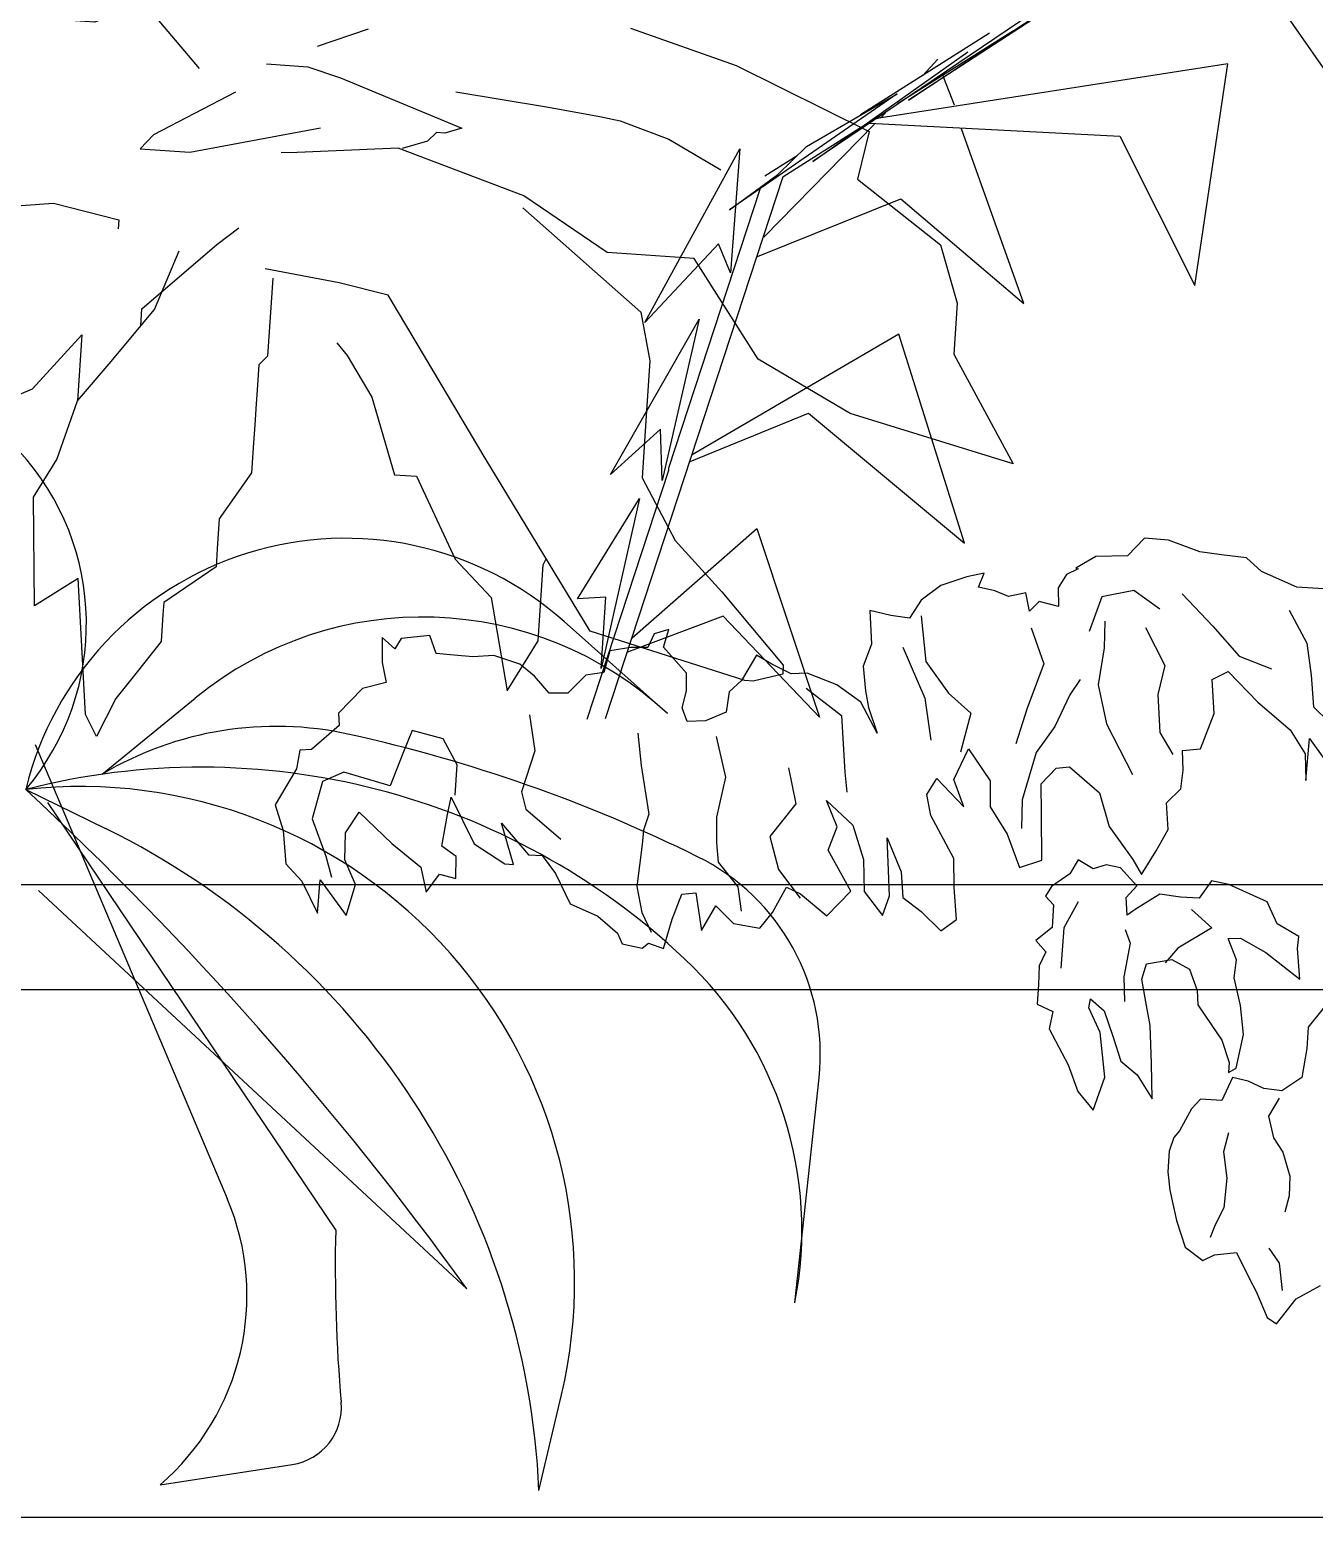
# Model space of a CAD drawing. Header units: millimetres. Extents: x 118878 to 201916, y 10986 to 20993.
# Drawn here: x 196354.2 to 196415.1, y 13813 to 13883.5 of the extents above; entities that cross this region are included whole.
import ezdxf

# ---------------------------------------------------------------- set-up
doc = ezdxf.new("R2010")
doc.units = ezdxf.units.MM
doc.header["$LTSCALE"] = 100
for name, color, linetype in [('1', 1, 'Continuous'), ('2', 2, 'Continuous'), ('HA', 1, 'Continuous'), ('TREE', 83, 'Continuous')]:
    doc.layers.add(name, color=color, linetype=linetype)

# ---------------------------------------------------------------- blocks, each defined once
blk = doc.blocks.new('A$C500044CD')
at = {"layer": 'TREE'}
for p, q in [((2.932, 1.12401), (2.7216, 0.96721)), ((2.7216, 0.96721), (2.8796, 1.08681)), ((2.8268, 1.05041), (2.6708, 0.93001)), ((2.9216, 1.03481), (2.9928, 0.94521)), ((2.6956, 0.95761), (2.764, 1.00721)), ((2.7772, 1.00921), (2.7156, 0.96481)), ((2.56549, 0.99726), (2.62518, 0.98038)), ((2.8968, 0.99841), (2.7048, 0.95601)), ((2.8864, 0.87481), (2.8968, 0.99841)), ((2.6708, 0.93001), (2.7528, 0.99601)), ((2.7364, 0.99081), (2.7284, 0.98121)), ((2.39305, 0.97629), (2.42067, 0.98783)), ((2.62518, 0.98038), (2.70089, 0.94846)), ((2.7404, 0.98081), (2.74, 0.98201)), ((2.74, 0.98201), (2.74, 0.98201)), ((2.7472, 0.96601), (2.7404, 0.98081)), ((2.36543, 0.96475), (2.38841, 0.96466)), ((2.38841, 0.96466), (2.40677, 0.95959)), ((2.7152, 0.97041), (2.6264, 0.90041)), ((2.6668, 0.93801), (2.7152, 0.97041)), ((2.40677, 0.95959), (2.47562, 0.93602)), ((2.47111, 0.95601), (2.52165, 0.95082)), ((2.7048, 0.95601), (2.7072, 0.95681)), ((2.7072, 0.95681), (2.71, 0.96041)), ((2.52165, 0.95082), (2.55151, 0.94738)), ((2.55151, 0.94738), (2.56299, 0.94567)), ((2.7036, 0.95281), (2.6464, 0.88641)), ((2.6548, 0.92041), (2.696, 0.95041)), ((2.70089, 0.94846), (2.69619, 0.92185)), ((2.7008, 0.95321), (2.8396, 0.95481)), ((2.7924, 0.85881), (2.752, 0.95321)), ((2.8396, 0.95481), (2.8864, 0.87481)), ((2.56299, 0.94567), (2.59054, 0.93724)), ((2.46182, 0.93275), (2.45721, 0.92777)), ((2.46642, 0.93273), (2.46182, 0.93275)), ((2.47562, 0.93602), (2.46642, 0.93273)), ((2.5836, 0.83521), (2.63, 0.93441)), ((2.59054, 0.93724), (2.62035, 0.92214)), ((2.63, 0.93441), (2.6292, 0.86561)), ((2.6448, 0.92041), (2.662, 0.93281)), ((2.652, 0.92161), (2.6668, 0.93801)), ((2.4411, 0.92284), (2.38132, 0.91642)), ((2.51226, 0.90093), (2.4411, 0.92284)), ((2.45721, 0.92777), (2.4434, 0.92283)), ((2.38132, 0.91642), (2.37673, 0.91643)), ((2.6548, 0.92041), (2.5756, 0.61481)), ((2.6264, 0.90041), (2.652, 0.92161)), ((2.69619, 0.92185), (2.74432, 0.88837)), ((2.602, 0.75561), (2.6428, 0.91281)), ((2.6436, 0.87561), (2.7208, 0.91241)), ((2.7208, 0.91241), (2.7924, 0.85881)), ((2.56041, 0.87244), (2.51226, 0.90093)), ((2.51223, 0.89427), (2.58097, 0.84074)), ((2.74432, 0.88837), (2.75569, 0.8567)), ((2.6216, 0.88121), (2.5836, 0.83521)), ((2.6292, 0.86561), (2.6216, 0.88121)), ((2.60867, 0.87226), (2.56041, 0.87244)), ((2.64753, 0.81884), (2.60867, 0.87226)), ((2.75569, 0.8567), (2.75558, 0.82841)), ((2.41323, 0.84638), (2.37188, 0.85154)), ((2.44078, 0.84128), (2.41323, 0.84638)), ((2.46364, 0.80791), (2.44078, 0.84128)), ((2.58097, 0.84074), (2.58776, 0.81408)), ((2.57, 0.75001), (2.6136, 0.83881)), ((2.6136, 0.83881), (2.5988, 0.74841)), ((2.7244, 0.83761), (2.6144, 0.76361)), ((2.768, 0.72441), (2.7244, 0.83761)), ((2.75558, 0.82841), (2.79212, 0.77001)), ((2.70028, 0.792), (2.64753, 0.81884)), ((2.41408, 0.81321), (2.42017, 0.80655)), ((2.5002, 0.7545), (2.46364, 0.80791)), ((2.58776, 0.81408), (2.58763, 0.78079)), ((2.42017, 0.80655), (2.43537, 0.78435)), ((2.6136, 0.76001), (2.6772, 0.79081)), ((2.6772, 0.79081), (2.768, 0.72441)), ((2.79212, 0.77001), (2.70028, 0.792)), ((2.43537, 0.78435), (2.45049, 0.74221)), ((2.596, 0.77681), (2.57, 0.75001)), ((2.58763, 0.78079), (2.58751, 0.74917)), ((2.5988, 0.74841), (2.596, 0.77681)), ((2.56419, 0.66271), (2.5002, 0.7545)), ((2.5656, 0.61401), (2.602, 0.75441)), ((2.602, 0.75441), (2.602, 0.75561)), ((2.45049, 0.74221), (2.46272, 0.74217)), ((2.46272, 0.74217), (2.48701, 0.69778)), ((2.58751, 0.74917), (2.60806, 0.7158)), ((2.556, 0.68001), (2.5868, 0.73761)), ((2.5868, 0.73761), (2.5716, 0.64241)), ((2.5876, 0.66041), (2.6528, 0.72521)), ((2.6528, 0.72521), (2.694, 0.62321)), ((2.60806, 0.7158), (2.63553, 0.68906)), ((2.53593, 0.69759), (2.53739, 0.70115)), ((2.48701, 0.69778), (2.50833, 0.67777)), ((2.53576, 0.65552), (2.53593, 0.69759)), ((2.63553, 0.68906), (2.67215, 0.65064)), ((2.50833, 0.67777), (2.52036, 0.6268)), ((2.5716, 0.68201), (2.556, 0.68001)), ((2.5716, 0.64241), (2.5716, 0.68201)), ((2.6372, 0.67561), (2.5856, 0.65241)), ((2.694, 0.62321), (2.6372, 0.67561)), ((2.60985, 0.6198), (2.54941, 0.66709)), ((2.65143, 0.64073), (2.56419, 0.66271)), ((2.52036, 0.6268), (2.53576, 0.65552)), ((2.67215, 0.65064), (2.67213, 0.64564)), ((2.67213, 0.64564), (2.65603, 0.64071)), ((2.65603, 0.64071), (2.65143, 0.64073)), ((2.29947, 0.56653), (2.34826, 0.61184)), ((2.26136, 0.5806), (2.38344, 0.33644)), ((2.25776, 0.55546), (2.30325, 0.53662)), ((2.44448, 0.32287), (2.27041, 0.54895)), ((2.51903, 0.29501), (2.26831, 0.50013)), ((2.70084, 0.29875), (2.70637, 0.42385)), ((2.56598, 0.18599), (2.57508, 0.2396)), ((2.35631, 0.17592), (2.42866, 0.19175))]:
    blk.add_line(p, q, dxfattribs=at)
for points in [[(2.32864, 0.9599), (2.30117, 0.9883), (2.28508, 0.98836), (2.26897, 0.98177), (2.26897, 0.98177), (2.25288, 0.98183), (2.2093, 1.00364)], [(2.2042, 0.87383), (2.25249, 0.8803), (2.28923, 0.8735), (2.28921, 0.86851)], [(2.34927, 0.94817), (2.30551, 0.9217), (2.29858, 0.91341), (2.32616, 0.9133), (2.39747, 0.93133), (2.39747, 0.93133)], [(2.30509, 0.81568), (2.30513, 0.82517), (2.30513, 0.82517), (2.34435, 0.8633), (2.35588, 0.87324)], [(2.37646, 0.84653), (2.37629, 0.80325), (2.37167, 0.79828), (2.37161, 0.78163), (2.37159, 0.77664), (2.37154, 0.76499), (2.3715, 0.755), (2.37144, 0.73836), (2.35525, 0.71179), (2.35518, 0.69515), (2.35514, 0.68516), (2.32748, 0.66363), (2.32746, 0.65697), (2.3274, 0.64199), (2.31584, 0.62539), (2.30429, 0.60879), (2.29501, 0.58719), (2.28816, 0.59887), (2.28816, 0.59887), (2.27926, 0.6738), (2.25622, 0.65725), (2.25185, 0.71719), (2.26343, 0.73878), (2.27275, 0.77203), (2.27275, 0.77203), (2.28892, 0.79361), (2.31203, 0.82514), (2.31203, 0.82514), (2.32365, 0.85838)], [(2.18803, 0.85226), (2.16501, 0.84236), (2.13963, 0.81583), (2.11658, 0.79927), (2.09582, 0.77771), (2.07964, 0.75614), (2.07962, 0.75115), (2.06337, 0.70793), (2.05179, 0.68634), (2.04713, 0.66971), (2.04711, 0.66472), (2.06784, 0.67463), (2.11616, 0.69108), (2.15535, 0.72256), (2.12301, 0.67941), (2.12304, 0.68606), (2.19683, 0.75069), (2.18757, 0.73408), (2.22446, 0.76556), (2.24749, 0.77712), (2.24749, 0.77712), (2.27289, 0.80865), (2.27275, 0.77203)], [(2.96814, 0.71172), (2.9533, 0.71165), (2.93322, 0.71919), (2.92454, 0.72623), (2.91056, 0.72687), (2.89852, 0.72782), (2.88078, 0.73321), (2.86742, 0.73353), (2.85869, 0.72315), (2.84111, 0.72163), (2.83042, 0.71447), (2.83189, 0.71415), (2.82553, 0.71068), (2.82143, 0.70306), (2.82217, 0.69271), (2.81134, 0.69486), (2.80636, 0.68908), (2.80369, 0.6991), (2.79422, 0.69653), (2.78641, 0.69919), (2.77726, 0.70063), (2.77992, 0.70843), (2.77044, 0.70586), (2.75654, 0.70014), (2.7461, 0.69146), (2.74035, 0.68102), (2.72988, 0.68182), (2.71809, 0.68381), (2.72018, 0.66534), (2.71633, 0.65281), (2.71859, 0.63932), (2.72068, 0.63019), (2.7264, 0.61628), (2.71625, 0.63298), (2.70236, 0.64156), (2.68559, 0.64711), (2.67682, 0.64621), (2.66574, 0.65073), (2.65706, 0.65522), (2.64959, 0.64067), (2.64319, 0.63408), (2.64214, 0.62258), (2.63115, 0.61721), (2.62101, 0.61608), (2.61779, 0.62347), (2.61958, 0.63311), (2.61893, 0.64291), (2.60534, 0.65648), (2.60766, 0.66635), (2.59965, 0.66346), (2.59658, 0.65559), (2.58719, 0.65501), (2.57572, 0.65253), (2.57325, 0.64023), (2.56327, 0.63813), (2.55411, 0.62769), (2.54377, 0.62695), (2.53493, 0.6358), (2.52641, 0.64188), (2.51189, 0.64582), (2.50023, 0.64444), (2.48986, 0.64469), (2.4799, 0.64501), (2.47574, 0.65464), (2.45991, 0.652), (2.45693, 0.64612), (2.44947, 0.65181), (2.45035, 0.63809), (2.45317, 0.6271), (2.44042, 0.62299), (2.42796, 0.60859), (2.42868, 0.60178), (2.41423, 0.58748), (2.40783, 0.58683), (2.40661, 0.5763), (2.39618, 0.55574), (2.40149, 0.54176), (2.40413, 0.52339), (2.41355, 0.51449), (2.42335, 0.4973), (2.42366, 0.51575), (2.43925, 0.49699), (2.44326, 0.5145), (2.43651, 0.5278), (2.43602, 0.54258), (2.44292, 0.55463), (2.46204, 0.53844), (2.47891, 0.5264), (2.48261, 0.51272), (2.48936, 0.52319), (2.49858, 0.52134), (2.49796, 0.53354), (2.48974, 0.53868), (2.49175, 0.55628), (2.4931, 0.56599), (2.50759, 0.5411), (2.5251, 0.53114), (2.53008, 0.53098), (2.52195, 0.5534), (2.53802, 0.53684), (2.54548, 0.53709), (2.55344, 0.52753), (2.56267, 0.51124), (2.57851, 0.5054), (2.58985, 0.49682), (2.59281, 0.49095), (2.60398, 0.48928), (2.60743, 0.4924), (2.61578, 0.48983), (2.61954, 0.50631), (2.6241, 0.52051), (2.63181, 0.5218), (2.63624, 0.50117), (2.64324, 0.51522), (2.65368, 0.50607), (2.66837, 0.50456), (2.67479, 0.51356), (2.68169, 0.52815), (2.68972, 0.52497), (2.70492, 0.51364), (2.71735, 0.52817), (2.70336, 0.55003), (2.70753, 0.56318), (2.70078, 0.57733), (2.71621, 0.56463), (2.72328, 0.546), (2.7248, 0.52842), (2.73582, 0.51583), (2.73894, 0.52682), (2.73758, 0.54089), (2.73555, 0.55895), (2.74456, 0.54064), (2.74635, 0.5265), (2.75702, 0.51937), (2.76859, 0.50942), (2.7768, 0.51617), (2.77443, 0.53374), (2.77317, 0.54981), (2.759, 0.57277), (2.7561, 0.58417), (2.76094, 0.59333), (2.77683, 0.57872), (2.77039, 0.59349), (2.77739, 0.61094), (2.79056, 0.59389), (2.79153, 0.57962), (2.80189, 0.56508), (2.80986, 0.54702), (2.8219, 0.552), (2.82006, 0.57745), (2.81883, 0.59409), (2.82663, 0.60331), (2.83393, 0.60453), (2.85144, 0.59118), (2.85803, 0.5729), (2.87227, 0.55547), (2.87757, 0.54744), (2.88477, 0.56109), (2.89064, 0.57339), (2.88878, 0.58794), (2.89632, 0.59614), (2.89696, 0.60671), (2.89574, 0.61741), (2.90579, 0.61909), (2.91195, 0.63894), (2.90979, 0.65782), (2.9183, 0.66278), (2.93581, 0.64689), (2.95461, 0.63262), (2.96368, 0.61984), (2.96513, 0.60523), (2.96563, 0.62852), (2.97431, 0.61808)], [(2.87829, 0.69473), (2.86342, 0.70413), (2.84578, 0.69963), (2.84016, 0.67987)], [(2.89017, 0.70407), (2.90826, 0.68728), (2.92376, 0.67162), (2.94214, 0.66577)], [(2.94993, 0.69877), (2.96079, 0.6812), (2.96431, 0.66353), (2.96665, 0.64609), (2.9759, 0.63816), (2.98513, 0.62442)], [(2.84844, 0.6862), (2.84893, 0.67143), (2.84699, 0.65087), (2.85296, 0.62951), (2.86894, 0.60246)], [(2.87116, 0.68406), (2.88303, 0.66382), (2.88024, 0.64751), (2.88275, 0.62656), (2.89062, 0.615)], [(2.74659, 0.68263), (2.75077, 0.65757), (2.76443, 0.64104), (2.77747, 0.63076), (2.77321, 0.60882)], [(2.80788, 0.67999), (2.81608, 0.66056), (2.80838, 0.6355), (2.80341, 0.61528)], [(2.73769, 0.66473), (2.75161, 0.63734), (2.75643, 0.61437)], [(2.83671, 0.65311), (2.83166, 0.64434), (2.82435, 0.62628), (2.81497, 0.61127), (2.80897, 0.58451), (2.80962, 0.56877)], [(2.68557, 0.63876), (2.70616, 0.62479), (2.70993, 0.59372), (2.71177, 0.58271)], [(2.53356, 0.61435), (2.53784, 0.59469), (2.53181, 0.57146), (2.5348, 0.56206), (2.54563, 0.55396), (2.5552, 0.54664)], [(2.49528, 0.56734), (2.49544, 0.58421), (2.48676, 0.59804), (2.46932, 0.60163), (2.46501, 0.58846), (2.45914, 0.57022), (2.43296, 0.57617), (2.42149, 0.57029), (2.41707, 0.54932), (2.42598, 0.52902), (2.42984, 0.51777)], [(2.59405, 0.60804), (2.59702, 0.59028), (2.60304, 0.56355), (2.60056, 0.55465), (2.60034, 0.54668), (2.59888, 0.52323), (2.60267, 0.50901), (2.60839, 0.4985)], [(2.63748, 0.60893), (2.64417, 0.5867), (2.64055, 0.5643), (2.64136, 0.55014), (2.64313, 0.53954), (2.65477, 0.52663), (2.65744, 0.51321)], [(2.67861, 0.59401), (2.68385, 0.57451), (2.67075, 0.55548), (2.6767, 0.53765), (2.68956, 0.52254)], [(2.84336, 0.53026), (2.8364, 0.51523), (2.83615, 0.49297)], [(2.9064, 0.52989), (2.91829, 0.52056), (2.90014, 0.50805), (2.89363, 0.4996)], [(2.87042, 0.51653), (2.87364, 0.50914), (2.87126, 0.49034), (2.87255, 0.47669)], [(2.98255, 0.47979), (2.97501, 0.46905), (2.97501, 0.45716), (2.97318, 0.44101), (2.96265, 0.43288), (2.95263, 0.43361), (2.9437, 0.43707), (2.93496, 0.43858), (2.9298, 0.42541), (2.91791, 0.4254), (2.91335, 0.41969), (2.9075, 0.40725), (2.90461, 0.40337), (2.90253, 0.39552), (2.90244, 0.38419), (2.90414, 0.374), (2.90888, 0.35753), (2.91469, 0.34307), (2.92485, 0.33642), (2.93121, 0.33989), (2.94319, 0.34189), (2.95154, 0.32744), (2.95556, 0.32117), (2.96245, 0.30704), (2.96791, 0.30399), (2.9778, 0.31852), (2.99087, 0.32665)], [(2.96137, 0.4287), (2.95617, 0.41835), (2.95968, 0.40663), (2.96533, 0.39908), (2.97006, 0.386), (2.97032, 0.37515), (2.96846, 0.36592)], [(2.93472, 0.40783), (2.93254, 0.39714), (2.93537, 0.38275), (2.93473, 0.36623), (2.9304, 0.35659), (2.92808, 0.34927)], [(2.96099, 0.34543), (2.96726, 0.33756), (2.96977, 0.32256)]]:
    blk.add_lwpolyline(points, dxfattribs=at)
blk.add_lwpolyline([(2.85059, 0.54887), (2.84191, 0.55337), (2.83787, 0.54533), (2.82824, 0.53778), (2.82521, 0.53218), (2.82994, 0.52759), (2.83004, 0.51516), (2.82144, 0.50735), (2.82738, 0.50141), (2.8242, 0.49338), (2.8245, 0.4831), (2.82434, 0.47218), (2.83327, 0.46871), (2.83192, 0.45901), (2.84363, 0.43974), (2.84999, 0.42538), (2.85899, 0.41556), (2.86435, 0.43428), (2.86026, 0.45879), (2.85309, 0.47203), (2.85367, 0.47708), (2.86163, 0.47091), (2.86756, 0.45661), (2.8727, 0.4436), (2.8822, 0.4367), (2.89127, 0.42392), (2.88957, 0.44345), (2.88749, 0.46433), (2.88434, 0.47725), (2.88129, 0.48961), (2.88337, 0.49831), (2.89725, 0.50162), (2.90737, 0.49694), (2.91229, 0.48531), (2.91316, 0.47753), (2.92129, 0.46701), (2.92763, 0.45872), (2.93261, 0.44668), (2.93255, 0.44115), (2.93663, 0.44381), (2.93942, 0.46268), (2.93678, 0.47851), (2.93227, 0.4936), (2.933, 0.50363), (2.92767, 0.51519), (2.93451, 0.51577), (2.94897, 0.50885), (2.96864, 0.49529), (2.96625, 0.51216), (2.9667, 0.51874), (2.9542, 0.525), (2.94784, 0.53682), (2.92608, 0.54507), (2.91651, 0.54644), (2.91025, 0.53648), (2.89981, 0.53629), (2.88831, 0.53735), (2.87581, 0.52832), (2.87106, 0.52456), (2.86987, 0.53426), (2.87523, 0.5411), (2.86575, 0.55042), (2.85763, 0.55161)], close=True, dxfattribs=at)
for centre, radius, start, end in [((2.14389, 0.64008), 0.14187, 323.38601, 128.71935), ((2.43715, 0.52358), 0.1822, 51.96542, 169.92126), ((2.48361, 0.46608), 0.19891, 50.60698, 132.87952), ((2.40584, 0.41106), 0.18838, 81.18883, 124.38013), ((2.30467, -0.24165), 0.84888, 67.35827, 81.18883), ((2.37874, 0.18383), 0.39083, 50.39532, 108.03146), ((2.30486, 0.28546), 0.27408, 350.36883, 99.89581), ((1.06353, -0.90376), 1.88561, 39.4754, 50.70304), ((2.13879, 0.13964), 0.4297, 6.19233, 67.49647), ((2.5845, 0.42924), 0.12198, 357.4717, 67.35827), ((2.49641, 0.32604), 0.20625, 352.39493, 50.39532), ((2.26005, 0.27474), 0.13795, 314.24868, 26.56505), ((3.29723, 0.35618), 0.85339, 182.2368, 188.64387), ((2.4218, 0.2231), 0.03209, 282.33909, 8.64387)]:
    blk.add_arc(centre, radius, start, end, dxfattribs=at)

msp = doc.modelspace()

# ---------------------------------------------------------------- linework, layer by layer
at = {"layer": '1'}
for p, q in [((195979.98, 13842.966), (196735.98, 13842.966)), ((196730.98, 13837.966), (195979.98, 13837.966))]:
    msp.add_line(p, q, dxfattribs=at)
at = {"layer": '2'}
msp.add_line((196055.98, 13812.966), (196705.98, 13812.966), dxfattribs=at)

# ---------------------------------------------------------------- block references
at = {"layer": 'HA', "color": 1, "ltscale": 0.1, "xscale": 85.61280000539743, "yscale": 85.61280000539743, "zscale": 85.61280000539743, "rotation": 356.3768169863729}
msp.add_blockref('A$C500044CD', (196158.075, 13812.221), dxfattribs=at)

doc.saveas('drawing.dxf')
